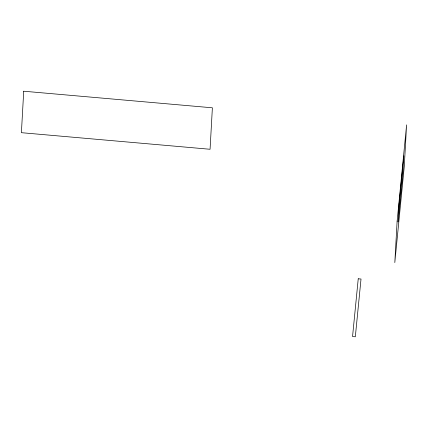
<?xml version="1.0" encoding="UTF-8"?>
<svg xmlns="http://www.w3.org/2000/svg" width="428" height="428" viewBox="0 0 428 428"><rect width="100%" height="100%" fill="white"/><g stroke="black" fill="none" stroke-linecap="round" stroke-linejoin="round"><path stroke-width="0.64" d="M23.717 91.218L21.4 132.685L210.068 149.27L212.384 107.803L23.717 91.218M397.13 221.116L394.809 262.583L404.283 166.337L406.6 124.869L397.13 221.116M399.11 203.969L398.104 221.934L402.839 173.811L403.845 155.84L399.11 203.969M358.236 278.789L352.554 336.536L355.326 336.783L361.013 279.029L358.236 278.789"/></g></svg>
